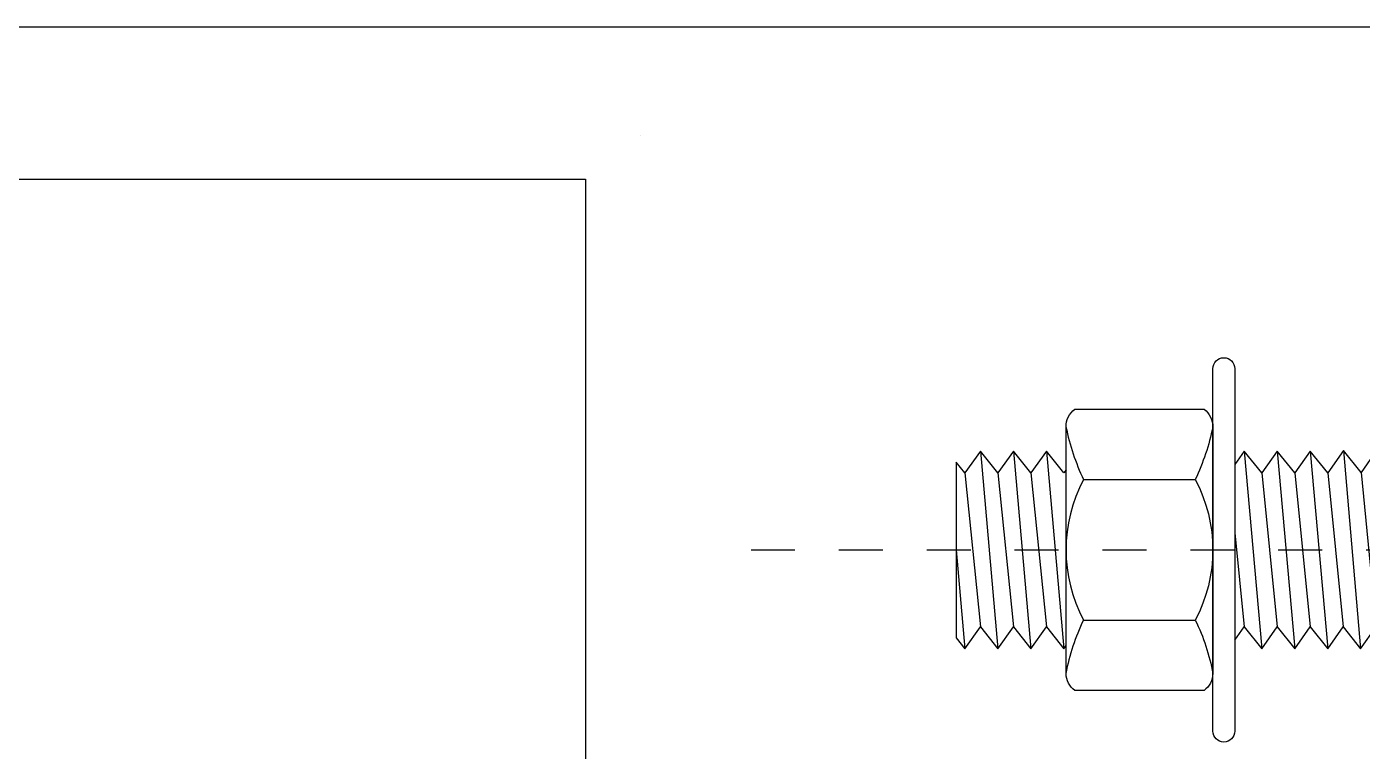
# Model space of a CAD drawing. Header units: inches. Extents: x -2548 to -2391, y 2200 to 2352.
# Drawn here: x -2518.531 to -2515.491, y 2307.313 to 2308.962 of the extents above; entities that cross this region are included whole.
import ezdxf
from ezdxf.enums import TextEntityAlignment as Align

# ---------------------------------------------------------------- set-up
doc = ezdxf.new("R2010")
doc.units = ezdxf.units.IN
doc.header["$MEASUREMENT"] = 0
doc.linetypes.add('GRID7', pattern=[0.295, 0.2, -0.04, 0.015, -0.04])
doc.layers.add('BOLT', color=7, linetype='Continuous')
doc.layers.add('VPORTS', color=7, linetype='Continuous')
doc.styles.add('ROMANTIC', font='rom_____.pfb')
doc.styles.add('Rs75', font='romans.shx', dxfattribs={"width": 0.75})
doc.styles.add('SUPERFRENCH', font='suf_____.pfb')

# ---------------------------------------------------------------- blocks, each defined once
blk = doc.blocks.new('EP-A3-12')
blk.add_line((392.5, 285), (392.5, 285))
at = {"color": 10}
blk.add_lwpolyline([(0, 275), (380, 275), (380, 0), (0, 0)], close=True, dxfattribs=at)
at = {"color": 4, "style": 'SUPERFRENCH'}
for tag, height, p in [('CLIENT1', 3.5, (339, 62.06)), ('PROJECT1', 3, (339, 29.74)), ('PROJECT2', 2.5, (339, 24.93)), ('DESCRIPTION1', 2.5, (339, 16.26)), ('DESCRIPTION2', 2.5, (339, 13.31))]:
    blk.add_attdef(tag, text='', height=height, dxfattribs=at).set_placement(p, align=Align.CENTER)
at = {"color": 2, "style": 'SUPERFRENCH'}
for tag, height, p in [('CLIENT2', 3, (339, 57.45)), ('CLIENT3', 2.5, (339, 53.4))]:
    blk.add_attdef(tag, text='', height=height, dxfattribs=at).set_placement(p, align=Align.CENTER)
at = {"style": 'Rs75', "width": 0.75}
blk.add_attdef('C:\\K-TECH1\\PROJ\\PROJNAME\\FILENAME', (-1.27, 0), '', height=2, rotation=90, dxfattribs=at)
at = {"color": 1, "style": 'ROMANTIC'}
for tag, p in [('DESIGN', (313.4, 9.51)), ('DATE', (333.15, 9.51)), ('CHECK', (354.28, 9.51)), ('DATE', (374.15, 9.51)), ('DRAWN', (313.24, 5.51)), ('DATE', (333.15, 5.51)), ('SCALE', (362.11, 5.51)), ('DRAWINGNO.', (335.73, 1.51)), ('REFERENCE', (373.86, 1.51))]:
    blk.add_attdef(tag, text='', height=1.5, dxfattribs=at).set_placement(p, align=Align.CENTER)
blk = doc.blocks.new('EP-A3OLD')
blk.add_blockref('EP-A3-12', (0, 0))
blk = doc.blocks.new('EX-M10')
at = {"layer": 'BOLT'}
for p, q in [((-11.58, 4.5), (-10.785, -4.5)), ((-10.078, 4.5), (-9.284, -4.5)), ((-8.577, 4.5), (-7.782, -4.5)), ((0.432, 4.5), (1.226, -4.5)), ((1.933, 4.5), (2.728, -4.5)), ((3.435, 4.5), (4.229, -4.5)), ((4.954, 4.525), (5.73, -4.5)), ((-12.287, 3.5), (-11.58, -3.5)), ((-10.785, 3.5), (-10.078, -3.5)), ((-9.284, 3.5), (-8.577, -3.5)), ((-6.887, 3.2), (-1.8, 3.2)), ((1.226, 3.5), (1.933, -3.5)), ((2.728, 3.5), (3.435, -3.5)), ((4.229, 3.5), (4.936, -3.5)), ((5.748, 3.525), (6.437, -3.5)), ((0, 0.774), (0.432, -3.5)), ((-12.684, 0), (-12.287, -4.5)), ((-6.887, -3.2), (-1.8, -3.2))]:
    blk.add_line(p, q, dxfattribs=at)
at = {"layer": 'BOLT', "color": 8, "linetype": 'GRID7'}
blk.add_line((-22.024, 0), (95.555, 0), dxfattribs=at)
at = {"layer": 'BOLT', "color": 9}
blk.add_lwpolyline([(0, 8.25), (0, -8.25, -1), (-1, -8.25), (-1, 8.25, -1)], format="xyb", close=True, dxfattribs=at)
blk.add_lwpolyline([(-7.684, -5.632), (-7.684, 5.6, -0.244672), (-7.284, 6.4), (-1.4, 6.4, -0.244672), (-1, 5.6), (-1, -5.632, -0.236068), (-1.4, -6.4), (-7.284, -6.4, -0.236068), (-7.684, -5.632)], format="xyb", dxfattribs=at)
at = {"layer": 'BOLT'}
for points in [[(-7.687, 5.6, 0.058766), (-6.887, 3.2, 0.24917), (-6.887, -3.2, 0.069498), (-7.687, -5.632)], [(-1, 5.6, -0.058766), (-1.8, 3.2, -0.24917), (-1.8, -3.2, -0.069498), (-1, -5.632)]]:
    blk.add_lwpolyline(points, format="xyb", dxfattribs=at)
at = {"layer": 'BOLT', "color": 9}
for points in [[(-7.684, 3.639), (-7.782, 3.5), (-8.577, 4.5), (-9.284, 3.5), (-10.078, 4.5), (-10.785, 3.5), (-11.58, 4.5), (-12.287, 3.5), (-12.684, 4), (-12.684, -4), (-12.287, -4.5), (-11.58, -3.5), (-10.785, -4.5), (-10.078, -3.5), (-9.284, -4.5), (-8.577, -3.5), (-7.782, -4.5), (-7.684, -4.361)], [(15.316, 4.316), (14.862, 3.674), (14.068, 4.674), (13.343, 3.649), (12.549, 4.649), (11.824, 3.624), (11.03, 4.624), (10.305, 3.6), (9.511, 4.6), (8.786, 3.575), (7.992, 4.575), (7.267, 3.55), (6.473, 4.55), (5.748, 3.525), (4.954, 4.525), (4.229, 3.5), (3.435, 4.5), (2.728, 3.5), (1.933, 4.5), (1.226, 3.5), (0.432, 4.5), (0, 3.889)], [(0, -4.111), (0.432, -3.5), (1.226, -4.5), (1.933, -3.5), (2.728, -4.5), (3.435, -3.5), (4.229, -4.5), (4.936, -3.5), (5.73, -4.5), (6.437, -3.5), (7.249, -4.475), (7.956, -3.475), (8.768, -4.45), (9.475, -3.45), (10.287, -4.425), (10.995, -3.425), (11.806, -4.4), (12.514, -3.4), (13.325, -4.376), (14.033, -3.376), (14.845, -4.351), (15.316, -3.684)]]:
    blk.add_lwpolyline(points, dxfattribs=at)

msp = doc.modelspace()

# ---------------------------------------------------------------- linework, layer by layer
msp.add_line((-2547.27235, 2308.96203), (-2476.47077, 2308.96203))

# ---------------------------------------------------------------- block references
at = {"layer": 'VPORTS'}
for name, p, xscale, yscale, zscale in [('EP-A3OLD', (-2521.05955, 2305.86476), 0.01, 0.01, 0.01), ('EX-M10', (-2515.78139, 2307.77105), 0.05, 0.05, 0.05)]:
    msp.add_blockref(name, p, dxfattribs=dict(at, xscale=xscale, yscale=yscale, zscale=zscale))

doc.saveas('drawing.dxf')
